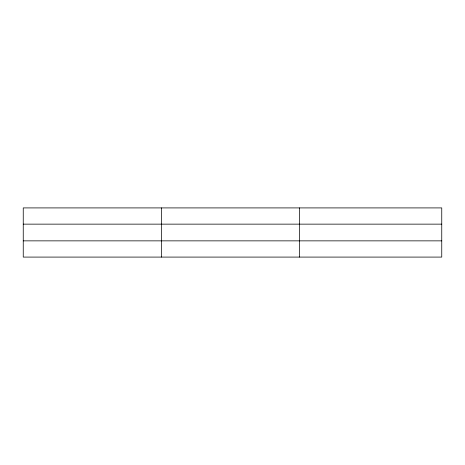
<?xml version="1.0" encoding="UTF-8"?>
<svg xmlns="http://www.w3.org/2000/svg" width="465" height="465" viewBox="0 0 465 465"><rect width="100%" height="100%" fill="white"/><g stroke="black" fill="none" stroke-linecap="round" stroke-linejoin="round"><path stroke-width="0.7" d="M161.355 207.913L161.355 257.087M299.46 207.913L299.46 257.087M441.75 240.858L441.75 257.087L23.25 257.087L23.25 207.913L441.75 207.913L441.75 240.858L23.25 240.858M23.25 224.142L441.75 224.142"/></g></svg>
